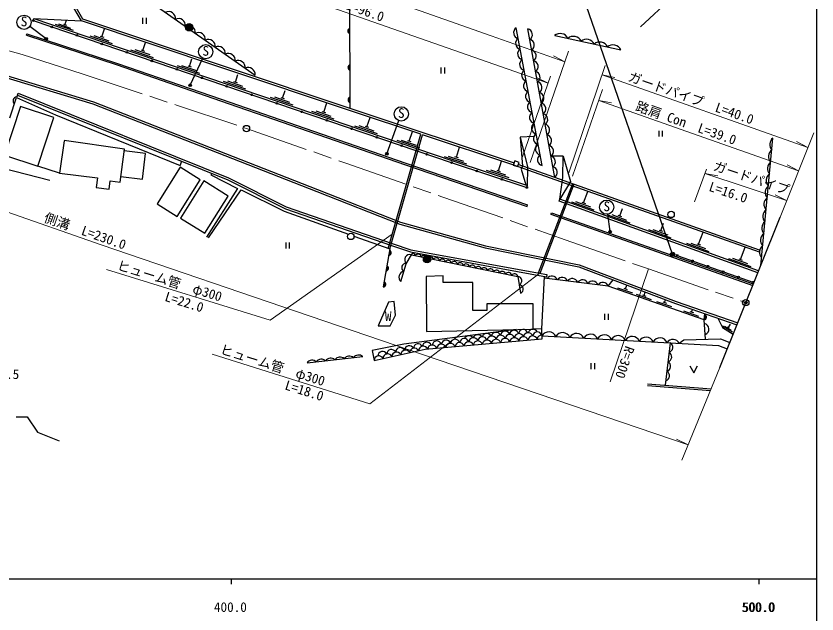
# Model space of a CAD drawing. Units: millimetres at full size, sheet at 1:1000; details may follow other scales. Extents: x 40000 to 680000, y 20000 to 380000.
# Drawn here: x 427219 to 579000, y 198357 to 311562 of the extents above; entities that cross this region are included whole.
import ezdxf
from ezdxf.enums import TextEntityAlignment as Align

# ---------------------------------------------------------------- set-up
doc = ezdxf.new("R2010")
doc.units = ezdxf.units.MM
doc.header["$LTSCALE"] = 1000
doc.header["$PDMODE"] = 32
doc.header["$PDSIZE"] = 500
doc.linetypes.add('CHAIN', pattern=[18.5, 12, -1.5, 3.5, -1.5])
for name, color, linetype, lineweight in [('M-BGD', 7, 'Continuous', 25), ('M-BGD-EXST', 7, 'Continuous', 25), ('M-BMK', 2, 'CHAIN', 13), ('M-BMK-OTRS', 5, 'Continuous', 25), ('M-BMK-SRVR', 3, 'Continuous', 25), ('M-STR-HTXT', 7, 'Continuous', 13), ('M-STR-STRC', 7, 'Continuous', 25), ('M-TTL-BAND', 7, 'Continuous', 25)]:
    doc.layers.add(name, color=color, linetype=linetype, lineweight=lineweight)
doc.layers.add('M-BMK-HTXT', color=7, linetype='Continuous')
doc.layers.add('M-OTRS', color=6, linetype='Continuous')
doc.styles.add('ＭＳ ゴシック', font='')
doc.styles.get('ＭＳ ゴシック').set_extended_font_data('MS Gothic')

msp = doc.modelspace()

# ---------------------------------------------------------------- hatches: boundary and pattern name
at = {"layer": 'M-BGD'}
for points in [[(460728, 309429, 0.41421), (460028, 310129, 0.41421), (459328, 309429, 1)], [(490492, 308235), (490488, 309226, 0.82183)], [(490517, 301345), (490513, 302335, 0.82183)], [(490539, 295188), (490536, 296179, 0.82183)], [(498002, 267202), (497832, 266225, 0.82183)], [(505808, 265525, 0.41421), (505108, 266225, 0.41421), (504408, 265525, 1)], [(497495, 264284), (497325, 263308, 0.82183)], [(496965, 261239), (496795, 260263, 0.82183)], [(557750, 255045), (557614, 254064, 0.82183)]]:
    msp.add_hatch(color=256, dxfattribs=at).paths.add_polyline_path(points)
at = {"layer": 'M-BGD-EXST'}
for points in [[(432718, 307113, 0.41421), (433057, 307013, 0.41421), (433157, 307352, 1)], [(459992, 298325, 0.41421), (460331, 298225, 0.41421), (460431, 298564, 1)], [(497296, 285337, 0.41421), (497635, 285237, 0.41421), (497735, 285576, 1)], [(539567, 270621, 0.41421), (539906, 270521, 0.41421), (540006, 270860, 1)]]:
    msp.add_hatch(color=256, dxfattribs=at).paths.add_polyline_path(points)
at = {"layer": 'M-STR-STRC'}
msp.add_hatch(color=256, dxfattribs=at).paths.add_polyline_path([(551970, 266661, 1), (551295, 266231, 0.41421), (551847, 266108, 0.41421)])

# ---------------------------------------------------------------- linework, layer by layer
at = {"layer": 'M-BGD'}
for p, q in [((448537, 317167), (472545, 300361)), ((451191, 311231), (451191, 310113)), ((451858, 311231), (451858, 310113)), ((430486, 310697), (430615, 311076)), ((430615, 311076), (439627, 310625)), ((434634, 310029), (438043, 308872)), ((435279, 310063), (437552, 309292)), ((436227, 309995), (436758, 309815)), ((436493, 309905), (436785, 310767)), ((429197, 307922), (429290, 308207)), ((443500, 307653), (444012, 309162)), ((526899, 283248), (522005, 309335)), ((529296, 281000), (524210, 309113)), ((441176, 307808), (445438, 306362)), ((441983, 307851), (444824, 306887)), ((443168, 307766), (443831, 307541)), ((529292, 307876), (541819, 305181)), ((448929, 305177), (453190, 303730)), ((449735, 305220), (452576, 304256)), ((450921, 305134), (451584, 304909)), ((451252, 305022), (451778, 306571)), ((457755, 302181), (462016, 300735)), ((458561, 302224), (461402, 301260)), ((459747, 302139), (460410, 301914)), ((460078, 302026), (460560, 303447)), ((507736, 301830), (507736, 300712)), ((508403, 301830), (508403, 300712)), ((466463, 299226), (470724, 297779)), ((467269, 299269), (470110, 298304)), ((468455, 299183), (469118, 298958)), ((468786, 299071), (469268, 300491)), ((426044, 292307), (427293, 296158)), ((427473, 296604), (427293, 296158)), ((427293, 296158), (434678, 292845)), ((475390, 296195), (479651, 294749)), ((476197, 296238), (479038, 295274)), ((477382, 296153), (478045, 295928)), ((477714, 296040), (478196, 297461)), ((485529, 293388), (486114, 295114)), ((483205, 293543), (487466, 292097)), ((484012, 293586), (486853, 292622)), ((485197, 293500), (485860, 293276)), ((434678, 292845), (458351, 283287)), ((493709, 290611), (494310, 292382)), ((491386, 290766), (495647, 289320)), ((492193, 290809), (495033, 289845)), ((493378, 290724), (494041, 290499)), ((497766, 267573), (503946, 289176)), ((498049, 267471), (504231, 289081)), ((501723, 287891), (502341, 289710)), ((522757, 288614), (523169, 283167)), ((549001, 289849), (549001, 288731)), ((549668, 289849), (549668, 288731)), ((568329, 264321), (570636, 288442)), ((499400, 288046), (503661, 286600)), ((500206, 288089), (503047, 287125)), ((501392, 288004), (502055, 287779)), ((510659, 284864), (511275, 286738)), ((458351, 283287), (458663, 284060)), ((508334, 284997), (512609, 283591)), ((509140, 285048), (511990, 284111)), ((510326, 284974), (510991, 284755)), ((518633, 282241), (519240, 284088)), ((530927, 285015), (528567, 285033)), ((435450, 281842), (431323, 283109)), ((516308, 282374), (520583, 280968)), ((517114, 282425), (519964, 281487)), ((518301, 282351), (518966, 282132)), ((568138, 267264), (522404, 283437)), ((524143, 279481), (524235, 282790)), ((524018, 279101), (524143, 279481)), ((532664, 279809), (526156, 262896)), ((532947, 279709), (526456, 262842)), ((534783, 276200), (535562, 278360)), ((530146, 276490), (530281, 276866)), ((567781, 262917), (530146, 276490)), ((567917, 263293), (530281, 276866)), ((532463, 276399), (536696, 274872)), ((533270, 276426), (536092, 275409)), ((534454, 276318), (535112, 276081)), ((524060, 275520), (524157, 275804)), ((541614, 273736), (542123, 275147)), ((528571, 274041), (528670, 274324)), ((528571, 274041), (566824, 260564)), ((528670, 274324), (566923, 260847)), ((539294, 273935), (543527, 272408)), ((540102, 273963), (542924, 272945)), ((541285, 273855), (541944, 273617)), ((549405, 270926), (549913, 272338)), ((547084, 271125), (551318, 269599)), ((547892, 271153), (550714, 270135)), ((549075, 271045), (549734, 270808)), ((556577, 268340), (557405, 270636)), ((478319, 268661), (478319, 267543)), ((478985, 268661), (478985, 267543)), ((491259, 269900), (498049, 267471)), ((498049, 267471), (496795, 260263)), ((554257, 268539), (558490, 267012)), ((555064, 268567), (557886, 267549)), ((556247, 268459), (556906, 268221)), ((564522, 265474), (565368, 267819)), ((552510, 266243), (567023, 261130)), ((562202, 265673), (566435, 264147)), ((563010, 265701), (565832, 264683)), ((564193, 265593), (564852, 265356)), ((527794, 262598), (527723, 262205)), ((539459, 260407), (540362, 261603)), ((541196, 260118), (544028, 259129)), ((542381, 260022), (543042, 259791)), ((542711, 259907), (542962, 260623)), ((544727, 258884), (547559, 257895)), ((545912, 258788), (546573, 258557)), ((546242, 258673), (546463, 259304)), ((548607, 257529), (551440, 256539)), ((549792, 257433), (550453, 257202)), ((550122, 257317), (550310, 257855)), ((538763, 255189), (538763, 254071)), ((539430, 255189), (539430, 254071)), ((553730, 255739), (556562, 254749)), ((554915, 255643), (555576, 255412)), ((555245, 255527), (555417, 256018)), ((557614, 254064), (557771, 255194)), ((561088, 252940), (563009, 251769)), ((561486, 252873), (562767, 252092)), ((562055, 252701), (562354, 252519)), ((562205, 252610), (562595, 253251)), ((551180, 249698), (550258, 241644)), ((482363, 245904), (492919, 247092)), ((536143, 245849), (536143, 244731)), ((536809, 245849), (536809, 244731)), ((546879, 241600), (558824, 240694)), ((546901, 241899), (558943, 240986)), ((427230, 235687), (429323, 235687))]:
    msp.add_line(p, q, dxfattribs=at)
for points in [[(521573, 283731), (521464, 283769), (491305, 293803), (466531, 302070), (439898, 310957), (437841, 314525), (429301, 317705), (420806, 320374), (416195, 321686), (406874, 322598), (398696, 322962), (389203, 322569), (385956, 321630), (378021, 321191), (369832, 320544), (368811, 320772), (362721, 320118), (359199, 317016)], [(503946, 289176), (491179, 293424), (466405, 301690), (439627, 310625), (437567, 314201), (429172, 317326), (420691, 319991), (416120, 321292), (406846, 322199), (398696, 322562), (389268, 322172), (386023, 321233), (378047, 320792), (369803, 320140), (368788, 320368), (362890, 319733), (359399, 316659)], [(490543, 294057), (490466, 315408), (506894, 315839)], [(430486, 310697), (509692, 283814), (524018, 279101)], [(430615, 311076), (509819, 284193), (524143, 279481)], [(429290, 308207), (446452, 302604), (466089, 295799), (501097, 283702), (524157, 275804)], [(429197, 307922), (446356, 302319), (465990, 295516), (500999, 283419), (524060, 275520)], [(294474, 255985), (306540, 268692), (313253, 275150), (314995, 276825), (320405, 281217), (327084, 286051), (333241, 289900), (337949, 292645), (355956, 301383), (364648, 303683), (372039, 304735), (380325, 305540), (394519, 306020), (404624, 305242), (413525, 303756), (424758, 300508), (441876, 295312), (484343, 278696), (500099, 272509), (516204, 268060), (533955, 264444), (552335, 257520), (563973, 253448)], [(294764, 255710), (306824, 268410), (313531, 274861), (315261, 276525), (320648, 280900), (327308, 285719), (333448, 289558), (338137, 292292), (356096, 301007), (364727, 303290), (372087, 304338), (380351, 305141), (394510, 305620), (404576, 304844), (413436, 303365), (424645, 300125), (441745, 294934), (484197, 278324), (499972, 272129), (516111, 267670), (533844, 264058), (552198, 257144), (563824, 253077)], [(433651, 280399), (418060, 284395), (419644, 299125)], [(427473, 296604), (427600, 296986), (467500, 280936), (478438, 275461), (498499, 268512), (502059, 267279), (527794, 262598)], [(427474, 296606), (467336, 280571), (478283, 275091), (498368, 268134), (501957, 266891), (527723, 262205)], [(568084, 266859), (521334, 283391), (504231, 289081)], [(525358, 288755), (522757, 288614), (524235, 282790)], [(436341, 287943), (435450, 281842), (442655, 280899), (442417, 279080), (444864, 278760), (445075, 280371), (446940, 280127), (447751, 286325), (436348, 287990)], [(447082, 281212), (451169, 280704), (451768, 285530), (447713, 286033)], [(523169, 283167), (522952, 282584), (523803, 279593)], [(464301, 281792), (464154, 281466), (469207, 278891), (463300, 269727)], [(463682, 269545), (469884, 278637), (478018, 274635), (490250, 270261)], [(500139, 261272), (501143, 264631), (502132, 266357), (522283, 262249), (522819, 259113)], [(527332, 262276), (526813, 252310), (525226, 252260)], [(557905, 250373), (557614, 254064), (539459, 260407), (527314, 261922)], [(560218, 254338), (561114, 252580), (563119, 251317)], [(522016, 252189), (500734, 249413), (494713, 248238), (495078, 246368), (504756, 248467), (526910, 250439), (526851, 252311)], [(526892, 251010), (560353, 249202), (562006, 248540)], [(552909, 249604), (553779, 250287), (560723, 250431), (562482, 249727)], [(554918, 245323), (555634, 244028), (556350, 245323)], [(429323, 235687), (431316, 232761), (435402, 231147)]]:
    msp.add_lwpolyline(points, dxfattribs=at)
for points in [[(425014, 285199), (431323, 283109), (434393, 292375), (428083, 294465)], [(521439, 283354), (522271, 283060), (522548, 283844), (521717, 284138)], [(530281, 276866), (530827, 281003), (530927, 285015), (532293, 280231)], [(453966, 276020), (457767, 273627), (462120, 280542), (458318, 282935)], [(458385, 273312), (462974, 270423), (467407, 277466), (462818, 280354)], [(504964, 262227), (505017, 251813), (525226, 252260), (525226, 257066), (516423, 257066), (516423, 255832), (513809, 255832), (513809, 261085), (508183, 261085), (508183, 262352)], [(497779, 257407), (495843, 252940), (498092, 252940), (499117, 254932), (498889, 257492)]]:
    msp.add_lwpolyline(points, close=True, dxfattribs=at)
for centre, radius in [((430486, 310697), 150), ((434013, 309500), 150), ((460028, 309429), 700), ((438748, 307893), 150), ((443483, 306286), 150), ((448217, 304679), 150), ((452952, 303072), 150), ((457687, 301465), 150), ((462421, 299858), 150), ((467156, 298251), 150), ((471891, 296644), 150), ((476626, 295037), 150), ((481360, 293430), 150), ((486095, 291823), 150), ((490830, 290216), 150), ((495564, 288609), 150), ((500299, 287002), 150), ((505034, 285395), 150), ((509769, 283789), 150), ((514518, 282226), 150), ((519268, 280664), 150), ((524018, 279101), 150), ((551362, 273999), 600), ((490664, 269827), 600), ((505108, 265525), 700), ((552510, 266243), 150), ((555413, 265221), 150), ((558316, 264198), 150), ((561218, 263175), 150), ((564121, 262153), 150), ((566884, 261179), 150)]:
    msp.add_circle(centre, radius, dxfattribs=at)
for centre, radius, start, end in [((456113, 311087), 1318, 353.89827, 116.11868), ((458003, 309763), 1318, 353.89827, 116.11868), ((459893, 308440), 1318, 353.89827, 116.11868), ((461784, 307117), 1318, 353.89827, 116.11868), ((490588, 308731), 505, 101.37882, 259.03702), ((522628, 308413), 1112, 124.04505, 257.20743), ((523969, 308033), 1107, 303.1121, 77.39611), ((530336, 306638), 1620, 25.56827, 130.14555), ((463674, 305794), 1318, 353.89827, 116.11868), ((523004, 306407), 1112, 124.04505, 257.20743), ((524332, 306025), 1107, 303.1121, 77.39611), ((532842, 306099), 1620, 25.56827, 130.14555), ((535347, 305560), 1620, 25.56827, 130.14555), ((537852, 305021), 1620, 25.56827, 130.14555), ((465564, 304471), 1318, 353.89827, 116.11868), ((523381, 304400), 1112, 124.04505, 257.20743), ((524695, 304017), 1107, 303.1121, 77.39611), ((540358, 304481), 1620, 25.56827, 130.14555), ((467454, 303148), 1318, 353.89827, 116.11868), ((469345, 301825), 1318, 353.89827, 116.11868), ((490613, 301840), 505, 101.37882, 259.03702), ((523757, 302393), 1112, 124.04505, 257.20743), ((525058, 302009), 1107, 303.1121, 77.39611), ((471235, 300501), 1318, 353.89827, 116.11868), ((524133, 300387), 1112, 124.04505, 257.20743), ((525422, 300002), 1107, 303.1121, 77.39611), ((524510, 298380), 1112, 124.04505, 257.20743), ((525785, 297994), 1107, 303.1121, 77.39611), ((427411, 295496), 760, 96.67029, 227.41366), ((490635, 295684), 505, 101.37882, 259.03702), ((524886, 296373), 1112, 124.04505, 257.20743), ((526148, 295986), 1107, 303.1121, 77.39611), ((525263, 294366), 1112, 124.04505, 257.20743), ((526509, 293991), 1107, 303.1121, 77.39611), ((525639, 292360), 1112, 124.04505, 257.20743), ((526872, 291984), 1107, 303.1121, 77.39611), ((526016, 290353), 1112, 124.04505, 257.20743), ((527235, 289976), 1107, 303.1121, 77.39611), ((526392, 288346), 1112, 124.04505, 257.20743), ((527599, 287968), 1107, 303.1121, 77.39611), ((571587, 287210), 1556, 127.67389, 221.39923), ((526769, 286340), 1112, 124.04505, 257.20743), ((527962, 285960), 1107, 303.1121, 77.39611), ((571371, 284949), 1556, 127.67389, 221.39923), ((527145, 284333), 1112, 124.04505, 257.20743), ((528325, 283952), 1107, 303.1121, 77.39611), ((571154, 282688), 1556, 127.67389, 221.39923), ((528688, 281945), 1107, 303.1121, 77.39611), ((570938, 280426), 1556, 127.67389, 221.39923), ((570722, 278165), 1556, 127.67389, 221.39923), ((570506, 275904), 1556, 127.67389, 221.39923), ((570289, 273643), 1556, 127.67389, 221.39923), ((570073, 271381), 1556, 127.67389, 221.39923), ((569857, 269120), 1556, 127.67389, 221.39923), ((497821, 266730), 505, 271.30053, 68.95872), ((569641, 266859), 1556, 127.67389, 221.39923), ((501809, 265460), 953, 70.2047, 230.18103), ((502463, 266314), 334, 344.30098, 172.65291), ((503398, 265849), 632, 11.29604, 145.65785), ((504539, 265616), 632, 11.29604, 145.65785), ((505681, 265383), 632, 11.29604, 145.65785), ((506822, 265151), 632, 11.29604, 145.65785), ((497313, 263813), 505, 271.30053, 68.95872), ((501098, 263936), 799, 82.77795, 242.05984), ((507964, 264918), 632, 11.29604, 145.65785), ((509106, 264685), 632, 11.29604, 145.65785), ((510247, 264452), 632, 11.29604, 145.65785), ((511389, 264220), 632, 11.29604, 145.65785), ((512530, 263987), 632, 11.29604, 145.65785), ((513672, 263754), 632, 11.29604, 145.65785), ((514814, 263521), 632, 11.29604, 145.65785), ((500942, 262098), 1152, 100.93251, 225.7768), ((515955, 263289), 632, 11.29604, 145.65785), ((517097, 263056), 632, 11.29604, 145.65785), ((518238, 262823), 632, 11.29604, 145.65785), ((519380, 262591), 632, 11.29604, 145.65785), ((520522, 262358), 632, 11.29604, 145.65785), ((521663, 262125), 632, 11.29604, 145.65785), ((496783, 260767), 505, 271.30053, 68.95872), ((522271, 261440), 809, 290.24737, 89.16784), ((528777, 261255), 1083, 19.21793, 146.56811), ((530704, 261015), 1083, 19.21793, 146.56811), ((532631, 260775), 1083, 19.21793, 146.56811), ((534558, 260534), 1083, 19.21793, 146.56811), ((536484, 260294), 1083, 19.21793, 146.56811), ((538411, 260054), 1083, 19.21793, 146.56811), ((522539, 259872), 809, 290.24737, 89.16784), ((557586, 254568), 505, 273.28294, 70.94113), ((521607, 251178), 887, 17.20895, 173.42071), ((523333, 251333), 887, 17.20895, 173.42071), ((525162, 251322), 939, 27.78018, 162.84948), ((557434, 252277), 1100, 291.43801, 77.55529), ((512159, 249619), 892, 18.04936, 172.17663), ((513038, 249990), 1022, 41.07576, 149.38466), ((513888, 249774), 892, 18.04936, 172.17663), ((514722, 250210), 1019, 36.92074, 153.70892), ((515617, 249929), 892, 18.04936, 172.17663), ((516439, 250498), 956, 30.0822, 160.54746), ((517347, 250083), 892, 18.04936, 172.17663), ((518158, 250764), 915, 23.72842, 166.90123), ((519076, 250238), 892, 18.04936, 172.17663), ((519879, 251014), 889, 17.85179, 172.77787), ((519923, 249622), 892, 18.04936, 172.17663), ((520805, 250392), 892, 18.04936, 172.17663), ((521654, 249777), 892, 18.04936, 172.17663), ((522536, 250547), 892, 18.45303, 172.17663), ((523384, 249938), 892, 18.04936, 172.17663), ((524266, 250708), 892, 18.45303, 172.17663), ((525115, 250098), 892, 18.04936, 172.17663), ((525996, 250868), 892, 18.45303, 172.17663), ((526845, 250259), 892, 87.24385, 172.17663), ((528175, 250296), 1467, 22.90934, 150.90772), ((530808, 250154), 1467, 22.90934, 150.90772), ((533442, 250012), 1467, 22.90934, 150.90772), ((536076, 249869), 1467, 22.90934, 150.90772), ((538710, 249727), 1467, 22.90934, 150.90772), ((541344, 249585), 1467, 22.90934, 150.90772), ((543978, 249443), 1467, 22.90934, 150.90772), ((546612, 249300), 1467, 22.90934, 150.90772), ((549246, 249158), 1467, 22.90934, 150.90772), ((501724, 248256), 892, 27.03388, 177.44542), ((503406, 248621), 892, 27.03386, 177.44542), ((504388, 248155), 892, 23.31815, 177.44542), ((505082, 248904), 892, 23.31815, 172.17663), ((506089, 248386), 892, 18.04936, 172.17663), ((506971, 249153), 892, 18.25414, 172.17663), ((507818, 248540), 892, 18.04936, 172.17663), ((508700, 249310), 892, 18.04936, 172.17663), ((509547, 248695), 892, 18.04936, 172.17663), ((510429, 249465), 892, 18.04936, 172.17663), ((511277, 248850), 892, 18.04936, 172.17663), ((513006, 249004), 892, 18.04936, 172.17663), ((514735, 249159), 892, 18.04936, 172.17663), ((516465, 249313), 892, 18.04936, 172.17663), ((518194, 249468), 892, 18.04936, 172.17663), ((551716, 248986), 1343, 27.42156, 146.3955), ((550691, 248843), 985, 286.70046, 60.22872), ((496670, 247160), 892, 27.03388, 177.44542), ((497653, 246693), 892, 27.03388, 177.44542), ((498355, 247525), 892, 27.03388, 177.44542), ((499337, 247059), 892, 27.03388, 177.44542), ((500040, 247890), 892, 27.03388, 177.44542), ((501021, 247424), 892, 27.03388, 177.44542), ((502704, 247789), 892, 27.03388, 177.44542), ((550485, 247044), 985, 286.70046, 60.22872), ((483337, 245165), 1222, 50.02658, 142.81191), ((485096, 245363), 1222, 50.02658, 142.81191), ((486856, 245561), 1222, 50.02658, 142.81191), ((488615, 245759), 1222, 50.02658, 142.81191), ((490374, 245957), 1222, 50.02658, 142.81191), ((492134, 246155), 1222, 50.02658, 142.81191), ((495969, 246328), 892, 27.03388, 177.44542), ((550279, 245246), 985, 286.70046, 60.22872), ((550073, 243447), 985, 286.70046, 60.22872)]:
    msp.add_arc(centre, radius, start, end, dxfattribs=at)
at = {"layer": 'M-BGD-EXST'}
for p, q in [((432938, 307232), (429818, 309569)), ((460211, 298445), (462600, 303580)), ((497516, 285457), (499773, 291764)), ((539787, 270740), (539342, 274039))]:
    msp.add_line(p, q, dxfattribs=at)
for centre, radius in [((428737, 310378), 1350), ((432938, 307232), 250), ((463170, 304804), 1350), ((460211, 298445), 250), ((500227, 293035), 1350), ((497516, 285457), 250), ((539161, 275377), 1350), ((539787, 270740), 250)]:
    msp.add_circle(centre, radius, dxfattribs=at)
at = {"layer": 'M-BMK'}
msp.add_lwpolyline([(417048, 307304), (428363, 304301), (439751, 300621), (457647, 294668), (470892, 290262), (489742, 283695), (508124, 277291), (531313, 269186), (547045, 263687), (565510, 257284)], dxfattribs=at)
at = {"layer": 'M-BMK-OTRS'}
msp.add_line((560590, 245004), (572009, 273508), dxfattribs=at)
at = {"layer": 'M-BMK-SRVR'}
msp.add_line((545541, 309542), (569843, 331910), dxfattribs=at)
for centre in [(470892, 290262), (565510, 257284)]:
    msp.add_circle(centre, 600, dxfattribs=at)
at = {"layer": 'M-OTRS'}
msp.add_point((565510, 257284), dxfattribs=at)
at = {"layer": 'M-STR-HTXT'}
for p, q in [((437608, 330572), (528055, 298823)), ((524652, 283808), (531909, 304906)), ((531224, 302914), (529042, 304040)), ((531994, 281893), (538878, 302178)), ((523215, 284902), (528520, 300162)), ((528055, 298823), (525874, 299951)), ((577280, 286682), (538286, 300432)), ((538286, 300432), (540692, 299946)), ((532655, 281263), (538351, 297659)), ((537630, 295583), (575517, 282275)), ((537630, 295583), (540037, 295100)), ((572009, 273508), (578384, 289442)), ((577280, 286682), (575101, 287813)), ((555788, 276407), (558075, 282576)), ((575517, 282275), (573336, 283403)), ((557777, 281771), (573253, 276616)), ((557777, 281771), (560191, 281327)), ((573253, 276616), (571054, 277709)), ((547045, 263687), (539793, 242281)), ((560590, 245004), (553403, 227468)), ((554585, 230354), (552395, 231462))]:
    msp.add_line(p, q, dxfattribs=at)
for points in [[(531224, 302914), (517261, 307808), (503810, 312522), (490370, 317270), (474222, 322859), (453157, 330229), (438008, 335706)], [(355625, 274414), (360616, 276441), (365450, 278028), (372330, 279687), (381210, 281011), (386409, 281365), (393516, 281365), (400660, 280917), (407428, 279874), (418664, 276975), (424224, 274911), (443383, 268237), (482958, 254767), (507241, 246502), (554585, 230354)], [(444358, 263600), (475407, 253960), (498492, 270282)], [(464417, 247525), (494259, 238145), (526262, 262778)]]:
    msp.add_lwpolyline(points, dxfattribs=at)
at = {"layer": 'M-STR-STRC'}
msp.add_line((551632, 266446), (531740, 323761), dxfattribs=at)
msp.add_circle((551632, 266446), 400, dxfattribs=at)
at = {"layer": 'M-TTL-BAND'}
for p, q in [((579000, 20000), (579000, 370000)), ((40000, 205000), (579000, 205000)), ((468000, 205000), (468000, 204000)), ((568000, 205000), (568000, 204000))]:
    msp.add_line(p, q, dxfattribs=at)

# ---------------------------------------------------------------- texts
at = {"layer": 'M-BGD-EXST', "style": 'ＭＳ ゴシック'}
for p in [(428082, 309086), (462515, 303512), (499572, 291742), (538506, 274084)]:
    msp.add_text('S', height=1833, rotation=358.508, dxfattribs=at).set_placement(p, align=Align.BOTTOM_LEFT)
at = {"layer": 'M-BMK-HTXT', "style": 'ＭＳ ゴシック'}
msp.add_text('W', height=1833, dxfattribs=at).set_placement((497123, 253274), align=Align.BOTTOM_LEFT)
at = {"layer": 'M-STR-HTXT', "style": 'ＭＳ ゴシック'}
for s, rotation, p in [('路肩 Con  L=96.0', 340.658, (477563, 316547)), ('ガードパイプ\u3000L=40.0', 340.577, (542859, 298820)), ('路肩 Con  L=39.0', 340.646, (544292, 293243)), ('ガードパイプ', 341.579, (559013, 281921)), ('L=16.0', 341.579, (558198, 277983)), ('側溝  L=230.0', 340.795, (432176, 272141)), ('ヒューム管  φ300', 342.752, (446028, 263081)), ('L=22.0', 342.752, (455109, 257140)), ('ヒューム管\u3000φ300', 342.55, (465563, 247165)), ('R=300', 251.286, (542211, 249418)), ('L=18.0', 342.55, (477853, 240375))]:
    msp.add_text(s, height=1833, rotation=rotation, dxfattribs=at).set_placement(p, align=Align.BOTTOM_LEFT)
msp.add_text('0.5', height=1833, dxfattribs=at).set_placement((425958, 242290), align=Align.BOTTOM_CENTER)
at = {"layer": 'M-TTL-BAND', "style": 'ＭＳ ゴシック'}
for s, p in [('400.0', (467844, 198195)), ('500.0', (567844, 198195)), ('500.0', (568000, 198195))]:
    msp.add_text(s, height=1833, dxfattribs=at).set_placement(p, align=Align.BOTTOM_CENTER)

doc.saveas('drawing.dxf')
